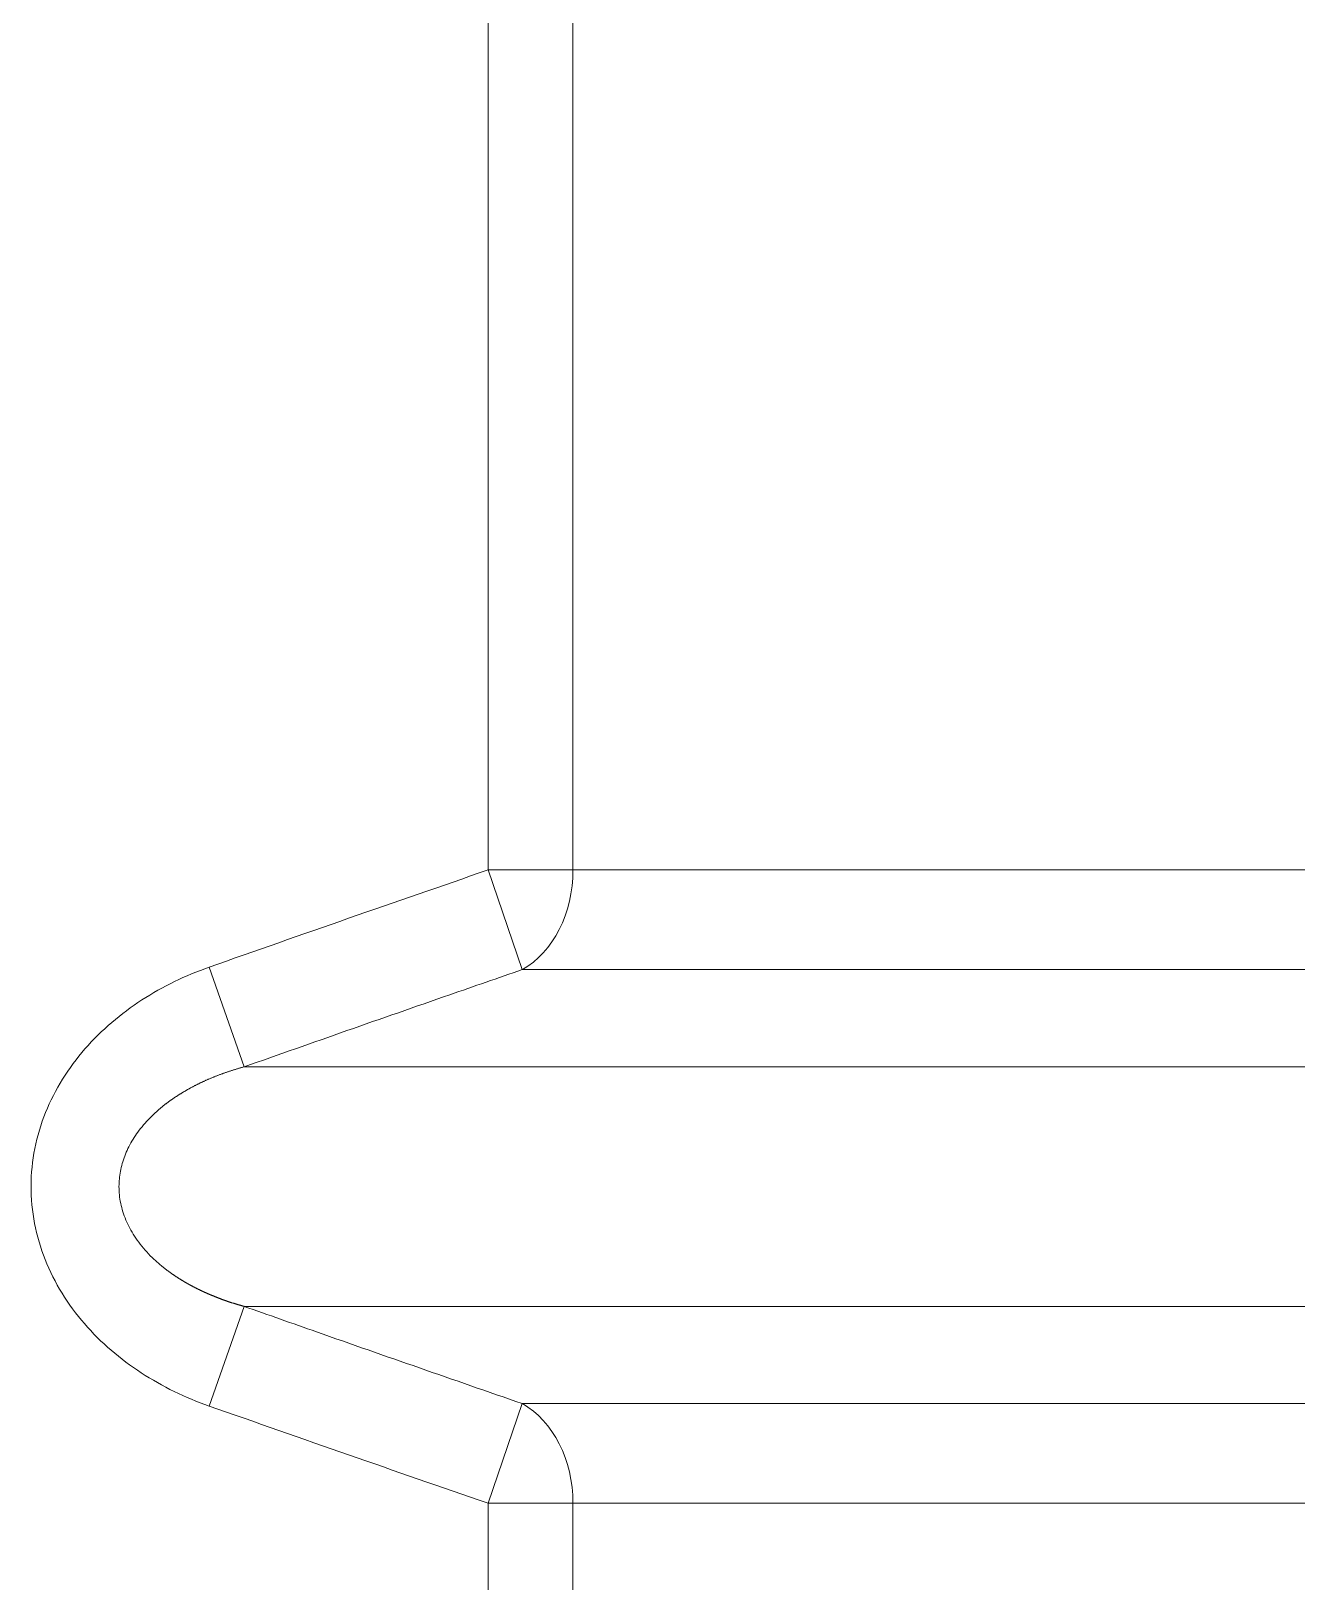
# Model space of a CAD drawing. Header units: millimetres. Extents: x 4664 to 8864, y -38 to 2932.
# Drawn here: x 8187.66 to 8202.83, y 1802.69 to 1821.28 of the extents above; entities that cross this region are included whole.
import ezdxf

# ---------------------------------------------------------------- set-up
doc = ezdxf.new("R2010")
doc.units = ezdxf.units.MM

msp = doc.modelspace()

# ---------------------------------------------------------------- linework, layer by layer
at = {"lineweight": 5}
for p, q in [((8193.143, 1822.276), (8193.143, 1811.22)), ((8194.162, 1811.22), (8194.162, 1822.276)), ((8193.143, 1811.22), (8216.77, 1811.22)), ((8193.143, 1811.22), (8193.554, 1810.026)), ((8189.799, 1810.055), (8190.219, 1808.86)), ((8193.554, 1810.026), (8216.408, 1810.026)), ((8208.622, 1808.86), (8190.219, 1808.86)), ((8189.799, 1804.793), (8190.219, 1805.987)), ((8208.622, 1805.987), (8190.219, 1805.987)), ((8193.143, 1803.627), (8193.554, 1804.822)), ((8214.073, 1804.822), (8193.554, 1804.822)), ((8193.143, 1803.627), (8193.143, 1792.572)), ((8214.46, 1803.627), (8193.143, 1803.627)), ((8194.162, 1792.572), (8194.162, 1803.627))]:
    msp.add_line(p, q, dxfattribs=at)
at = {"lineweight": 5, "extrusion": (0, 0, -1)}
for centre, major_axis, start_param, end_param in [((8193.143, 1811.22), (0, -1.306), 4.712389, 5.867354), ((8193.143, 1803.627), (0, 1.306), 0.415831, 1.570796)]:
    msp.add_ellipse(centre, major_axis=major_axis, ratio=0.780444, start_param=start_param, end_param=end_param, dxfattribs=at)
at = {"lineweight": 5}
for points in [[(8193.143, 1811.22), (8192.027, 1810.836), (8190.912, 1810.447), (8189.799, 1810.055)], [(8189.799, 1804.793), (8190.912, 1804.401), (8192.027, 1804.012), (8193.143, 1803.627)]]:
    msp.add_open_spline(points, degree=3, dxfattribs=at)
for points, knots in [([(8189.799, 1810.055), (8189.513, 1809.954), (8189.243, 1809.824), (8188.74, 1809.499), (8188.506, 1809.301), (8188.112, 1808.849), (8187.948, 1808.588), (8187.725, 1808.035), (8187.663, 1807.731), (8187.661, 1807.132), (8187.72, 1806.829), (8187.942, 1806.269), (8188.105, 1806.008), (8188.499, 1805.553), (8188.732, 1805.355), (8189.237, 1805.026), (8189.512, 1804.893), (8189.799, 1804.793)], [0, 0, 0, 0, 0.125, 0.125, 0.25, 0.25, 0.375, 0.375, 0.5, 0.5, 0.625, 0.625, 0.75, 0.75, 0.875, 0.875, 1, 1, 1, 1]), ([(8190.219, 1808.86), (8191.04, 1809.15), (8191.862, 1809.438), (8192.974, 1809.825), (8193.264, 1809.925), (8193.554, 1810.026)], [0, 0, 0, 0, 0.739335, 0.739335, 1, 1, 1, 1]), ([(8190.219, 1805.987), (8190.217, 1805.988), (8190.211, 1805.99), (8190.202, 1805.992), (8190.194, 1805.994), (8190.185, 1805.997), (8190.177, 1805.999), (8190.168, 1806.002), (8190.16, 1806.004), (8190.151, 1806.007), (8190.143, 1806.009), (8190.134, 1806.012), (8190.126, 1806.014), (8190.118, 1806.017), (8190.109, 1806.019), (8190.101, 1806.022), (8190.093, 1806.024), (8190.085, 1806.027), (8190.076, 1806.029), (8190.068, 1806.032), (8190.06, 1806.035), (8190.052, 1806.037), (8190.044, 1806.04), (8190.036, 1806.043), (8190.028, 1806.045), (8190.02, 1806.048), (8190.012, 1806.051), (8190.004, 1806.054), (8189.996, 1806.056), (8189.988, 1806.059), (8189.98, 1806.062), (8189.972, 1806.065), (8189.964, 1806.068), (8189.956, 1806.07), (8189.948, 1806.073), (8189.941, 1806.076), (8189.933, 1806.079), (8189.925, 1806.082), (8189.918, 1806.085), (8189.91, 1806.088), (8189.902, 1806.091), (8189.895, 1806.094), (8189.887, 1806.097), (8189.879, 1806.1), (8189.872, 1806.103), (8189.864, 1806.106), (8189.857, 1806.109), (8189.849, 1806.112), (8189.842, 1806.115), (8189.835, 1806.118), (8189.827, 1806.121), (8189.82, 1806.124), (8189.812, 1806.127), (8189.805, 1806.13), (8189.798, 1806.133), (8189.791, 1806.136), (8189.783, 1806.139), (8189.776, 1806.143), (8189.769, 1806.146), (8189.762, 1806.149), (8189.755, 1806.152), (8189.748, 1806.155), (8189.74, 1806.158), (8189.733, 1806.162), (8189.726, 1806.165), (8189.719, 1806.168), (8189.712, 1806.171), (8189.705, 1806.175), (8189.699, 1806.178), (8189.692, 1806.181), (8189.685, 1806.185), (8189.678, 1806.188), (8189.671, 1806.191), (8189.664, 1806.195), (8189.658, 1806.198), (8189.651, 1806.201), (8189.644, 1806.205), (8189.637, 1806.208), (8189.631, 1806.211), (8189.624, 1806.215), (8189.618, 1806.218), (8189.611, 1806.222), (8189.604, 1806.225), (8189.598, 1806.229), (8189.591, 1806.232), (8189.585, 1806.235), (8189.579, 1806.239), (8189.572, 1806.242), (8189.566, 1806.246), (8189.559, 1806.249), (8189.553, 1806.253), (8189.547, 1806.256), (8189.54, 1806.26), (8189.534, 1806.263), (8189.528, 1806.267), (8189.522, 1806.271), (8189.516, 1806.274), (8189.509, 1806.278), (8189.503, 1806.281), (8189.497, 1806.285), (8189.491, 1806.288), (8189.485, 1806.292), (8189.479, 1806.296), (8189.473, 1806.299), (8189.467, 1806.303), (8189.461, 1806.307), (8189.455, 1806.31), (8189.449, 1806.314), (8189.443, 1806.318), (8189.438, 1806.321), (8189.432, 1806.325), (8189.426, 1806.329), (8189.42, 1806.332), (8189.415, 1806.336), (8189.409, 1806.34), (8189.403, 1806.343), (8189.397, 1806.347), (8189.392, 1806.351), (8189.386, 1806.355), (8189.381, 1806.358), (8189.375, 1806.362), (8189.37, 1806.366), (8189.364, 1806.37), (8189.359, 1806.373), (8189.353, 1806.377), (8189.348, 1806.381), (8189.342, 1806.385), (8189.337, 1806.389), (8189.332, 1806.392), (8189.326, 1806.396), (8189.321, 1806.4), (8189.316, 1806.404), (8189.311, 1806.408), (8189.305, 1806.412), (8189.3, 1806.415), (8189.295, 1806.419), (8189.29, 1806.423), (8189.285, 1806.427), (8189.28, 1806.431), (8189.275, 1806.435), (8189.27, 1806.439), (8189.265, 1806.442), (8189.26, 1806.446), (8189.255, 1806.45), (8189.25, 1806.454), (8189.245, 1806.458), (8189.24, 1806.462), (8189.203, 1806.492), (8189.138, 1806.549), (8189.049, 1806.638), (8188.971, 1806.731), (8188.903, 1806.826), (8188.846, 1806.923), (8188.798, 1807.021), (8188.762, 1807.121), (8188.736, 1807.222), (8188.72, 1807.323), (8188.715, 1807.421), (8188.72, 1807.516), (8188.733, 1807.608), (8188.754, 1807.7), (8188.784, 1807.791), (8188.824, 1807.881), (8188.871, 1807.97), (8188.928, 1808.058), (8188.993, 1808.144), (8189.066, 1808.227), (8189.148, 1808.308), (8189.21, 1808.361), (8189.247, 1808.391), (8189.257, 1808.399), (8189.267, 1808.407), (8189.276, 1808.414), (8189.286, 1808.422), (8189.296, 1808.429), (8189.306, 1808.436), (8189.316, 1808.444), (8189.326, 1808.451), (8189.337, 1808.459), (8189.347, 1808.466), (8189.358, 1808.473), (8189.368, 1808.481), (8189.379, 1808.488), (8189.39, 1808.495), (8189.401, 1808.502), (8189.412, 1808.51), (8189.423, 1808.517), (8189.434, 1808.524), (8189.445, 1808.531), (8189.457, 1808.538), (8189.468, 1808.545), (8189.48, 1808.552), (8189.491, 1808.559), (8189.503, 1808.566), (8189.515, 1808.573), (8189.527, 1808.58), (8189.539, 1808.587), (8189.552, 1808.594), (8189.564, 1808.601), (8189.576, 1808.607), (8189.589, 1808.614), (8189.601, 1808.621), (8189.614, 1808.628), (8189.627, 1808.634), (8189.64, 1808.641), (8189.653, 1808.647), (8189.666, 1808.654), (8189.679, 1808.66), (8189.692, 1808.667), (8189.706, 1808.673), (8189.719, 1808.679), (8189.733, 1808.686), (8189.747, 1808.692), (8189.76, 1808.698), (8189.774, 1808.704), (8189.788, 1808.71), (8189.802, 1808.716), (8189.817, 1808.722), (8189.831, 1808.728), (8189.845, 1808.734), (8189.86, 1808.74), (8189.874, 1808.746), (8189.889, 1808.752), (8189.904, 1808.758), (8189.919, 1808.763), (8189.934, 1808.769), (8189.949, 1808.774), (8189.964, 1808.78), (8189.979, 1808.785), (8189.994, 1808.791), (8190.01, 1808.796), (8190.025, 1808.801), (8190.041, 1808.807), (8190.057, 1808.812), (8190.073, 1808.817), (8190.089, 1808.822), (8190.105, 1808.827), (8190.121, 1808.832), (8190.137, 1808.837), (8190.153, 1808.842), (8190.17, 1808.846), (8190.186, 1808.851), (8190.203, 1808.856), (8190.214, 1808.859), (8190.219, 1808.86)], [0, 0, 0, 0, 0.002039, 0.004073, 0.006102, 0.008127, 0.010147, 0.012163, 0.014174, 0.016181, 0.018183, 0.020181, 0.022174, 0.024162, 0.026146, 0.028125, 0.0301, 0.03207, 0.034036, 0.035997, 0.037953, 0.039905, 0.041852, 0.043795, 0.045733, 0.047667, 0.049596, 0.051521, 0.053441, 0.055357, 0.057268, 0.059174, 0.061076, 0.062974, 0.064867, 0.066755, 0.068639, 0.070518, 0.072393, 0.074263, 0.076129, 0.07799, 0.079847, 0.081699, 0.083547, 0.08539, 0.087229, 0.089063, 0.090893, 0.092718, 0.094539, 0.096355, 0.098167, 0.099974, 0.101777, 0.103575, 0.105369, 0.107158, 0.108943, 0.110723, 0.112499, 0.11427, 0.116037, 0.1178, 0.119558, 0.121311, 0.12306, 0.124805, 0.126545, 0.128281, 0.130012, 0.131739, 0.133461, 0.135179, 0.136892, 0.138601, 0.140306, 0.142006, 0.143702, 0.145393, 0.14708, 0.148763, 0.150441, 0.152114, 0.153784, 0.155449, 0.157109, 0.158765, 0.160417, 0.162064, 0.163707, 0.165345, 0.16698, 0.168609, 0.170235, 0.171856, 0.173472, 0.175085, 0.176693, 0.178296, 0.179895, 0.18149, 0.183081, 0.184667, 0.186249, 0.187826, 0.189399, 0.190968, 0.192533, 0.194093, 0.195649, 0.197201, 0.198748, 0.200291, 0.20183, 0.203364, 0.204894, 0.20642, 0.207942, 0.209459, 0.210972, 0.212481, 0.213985, 0.215485, 0.216982, 0.218473, 0.219961, 0.221444, 0.222923, 0.224398, 0.225869, 0.227335, 0.228797, 0.230255, 0.231709, 0.233159, 0.234604, 0.236045, 0.237482, 0.238915, 0.240344, 0.241769, 0.243189, 0.244605, 0.246018, 0.247426, 0.248829, 0.250229, 0.279528, 0.307612, 0.334557, 0.360447, 0.385382, 0.40947, 0.432836, 0.455616, 0.477954, 0.500009, 0.520088, 0.540394, 0.561045, 0.582154, 0.603826, 0.626159, 0.64924, 0.673149, 0.697957, 0.723726, 0.750512, 0.753234, 0.755971, 0.758723, 0.761492, 0.764276, 0.767076, 0.769891, 0.772722, 0.77557, 0.778433, 0.781312, 0.784207, 0.787118, 0.790045, 0.792989, 0.795948, 0.798924, 0.801915, 0.804923, 0.807948, 0.810988, 0.814045, 0.817118, 0.820208, 0.823313, 0.826436, 0.829575, 0.83273, 0.835902, 0.83909, 0.842295, 0.845516, 0.848754, 0.852009, 0.85528, 0.858568, 0.861873, 0.865195, 0.868533, 0.871888, 0.875259, 0.878648, 0.882053, 0.885475, 0.888914, 0.89237, 0.895843, 0.899333, 0.902839, 0.906363, 0.909903, 0.913461, 0.917035, 0.920627, 0.924235, 0.927861, 0.931504, 0.935163, 0.93884, 0.942534, 0.946245, 0.949973, 0.953718, 0.95748, 0.96126, 0.965056, 0.96887, 0.972701, 0.976549, 0.980415, 0.984297, 0.988197, 0.992114, 0.996048, 1, 1, 1, 1]), ([(8193.554, 1804.822), (8192.732, 1805.106), (8191.909, 1805.393), (8190.798, 1805.783), (8190.509, 1805.885), (8190.219, 1805.987)], [0, 0, 0, 0, 0.739335, 0.739335, 1, 1, 1, 1])]:
    msp.add_open_spline(points, degree=3, knots=knots, dxfattribs=at)

doc.saveas('drawing.dxf')
